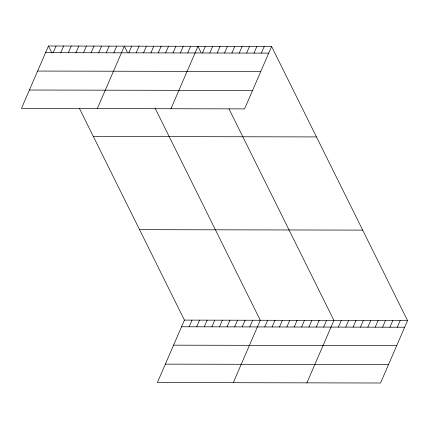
<?xml version="1.0" encoding="UTF-8"?>
<svg xmlns="http://www.w3.org/2000/svg" width="429" height="429" viewBox="0 0 429 429"><rect width="100%" height="100%" fill="white"/><g stroke="black" fill="none" stroke-linecap="round" stroke-linejoin="round"><path stroke-width="0.64" d="M48.466 45.994L21.45 108.424L244.584 108.891L271.6 46.461L48.466 45.994L52 53.121M53.169 52.67L56.054 46.01M60.757 52.687L63.637 46.026M68.345 52.703L71.225 46.042M75.928 52.719L78.813 46.059M83.516 52.735L86.395 46.075M91.104 52.751L93.983 46.091M98.686 52.767L101.571 46.107M106.274 52.783L109.159 46.123M113.862 52.799L116.742 46.139M97.313 108.58L124.33 46.155L127.322 52.182M128.813 52.831L131.692 46.171M136.175 52.847L139.055 46.182M143.538 52.858L146.423 46.198M150.901 52.874L153.786 46.214M158.263 52.89L161.148 46.23M165.626 52.906L168.511 46.246M172.994 52.923L175.874 46.262M180.357 52.939L183.237 46.278M187.72 52.955L190.599 46.294M170.951 108.735L197.962 46.305L200.954 52.338M202.445 52.981L205.33 46.321M209.808 52.998L212.693 46.337M217.171 53.014L220.056 46.353M224.533 53.03L227.418 46.37M231.901 53.046L234.781 46.386M239.264 53.062L242.144 46.402M246.627 53.078L249.506 46.412M253.989 53.089L256.869 46.429M261.352 53.105L264.237 46.445M79.462 108.494L184.416 320.109L157.4 382.539L380.534 383.006L407.55 320.576L271.6 46.461M189.119 326.785L192.004 320.125M196.707 326.801L199.592 320.141M204.295 326.818L207.175 320.157M211.883 326.834L214.763 320.173M219.466 326.85L222.351 320.19M227.054 326.866L229.939 320.206M234.642 326.882L237.521 320.222M242.229 326.898L245.109 320.238M249.812 326.914L252.697 320.254M233.269 382.695L260.285 320.27L155.057 108.103M264.763 326.946L267.648 320.286M272.125 326.962L275.01 320.297M279.488 326.973L282.373 320.313M286.856 326.989L289.736 320.329M294.219 327.005L297.099 320.345M301.582 327.021L304.461 320.361M308.944 327.037L311.824 320.377M316.307 327.054L319.192 320.393M323.67 327.07L326.555 320.409M306.901 382.85L333.918 320.42L228.963 108.805M338.395 327.096L341.28 320.436M345.763 327.113L348.643 320.452M353.126 327.129L356.006 320.468M360.489 327.145L363.368 320.484M367.851 327.161L370.731 320.501M375.214 327.177L378.099 320.517M382.577 327.193L385.462 320.527M389.94 327.204L392.825 320.543M397.302 327.22L400.187 320.56M45.581 52.654L268.715 53.121M37.618 71.058L260.752 71.525M29.413 90.02L252.547 90.487M93.329 136.454L316.463 136.921M139.554 229.654L362.687 230.116M184.416 320.109L407.55 320.576M181.537 326.769L404.67 327.236M173.573 345.173L396.702 345.64M165.363 364.135L388.497 364.602"/></g></svg>
